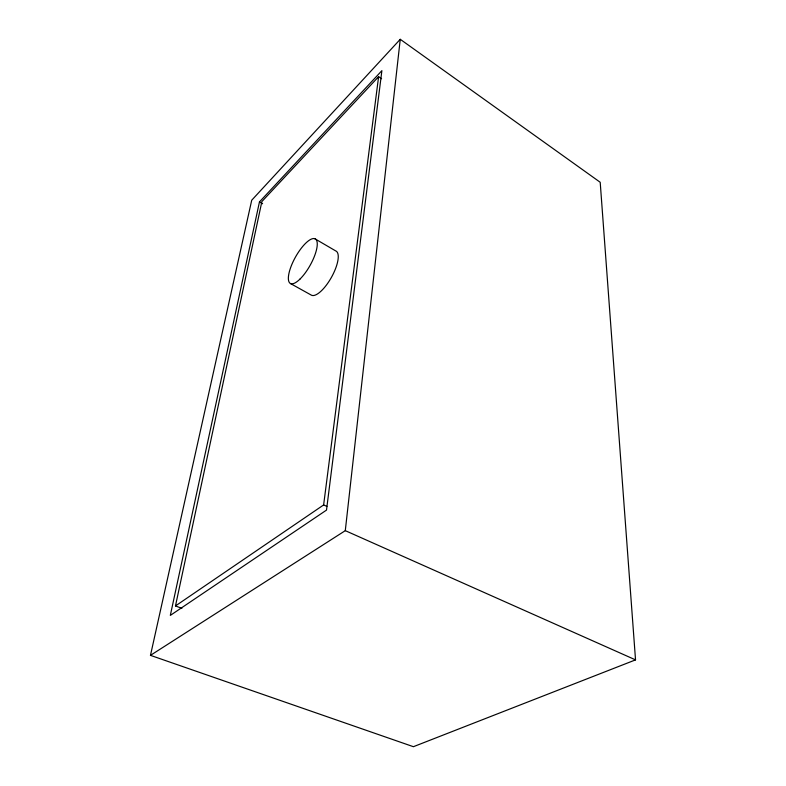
<?xml version="1.0" encoding="UTF-8"?>
<svg xmlns="http://www.w3.org/2000/svg" width="786" height="786" viewBox="0 0 786 786"><rect width="100%" height="100%" fill="white"/><g stroke="black" fill="none" stroke-linecap="round" stroke-linejoin="round"><path stroke-width="1.18" d="M150.47 655.357L345.29 530.658L400.251 39.3L600.199 182.273L635.53 659.876L413.416 746.7L150.47 655.357L251.716 200.224L400.251 39.3M181.88 608.344L175.475 605.937L323.635 504.946L378.606 76.684L381.593 78.738M175.475 605.937L261.866 201.57L378.606 76.684M259.468 201.904L170.316 615.409L326.514 510.094L381.888 70.652L259.468 201.904L262.603 203.741M345.29 530.658L635.53 659.876M323.635 504.946L326.868 506.41M290.466 283.54L311.472 295.202A25.26 8.823 -60.7 0 0 331.859 276.574A25.26 8.823 -60.7 0 0 335.593 250.852L314.822 238.718M300.006 279.069A25.525 8.41 -60.8 0 0 316.503 240.211A25.525 8.41 -60.8 0 0 291.92 264.312A25.525 8.41 -60.8 0 0 300.006 279.069"/></g></svg>
